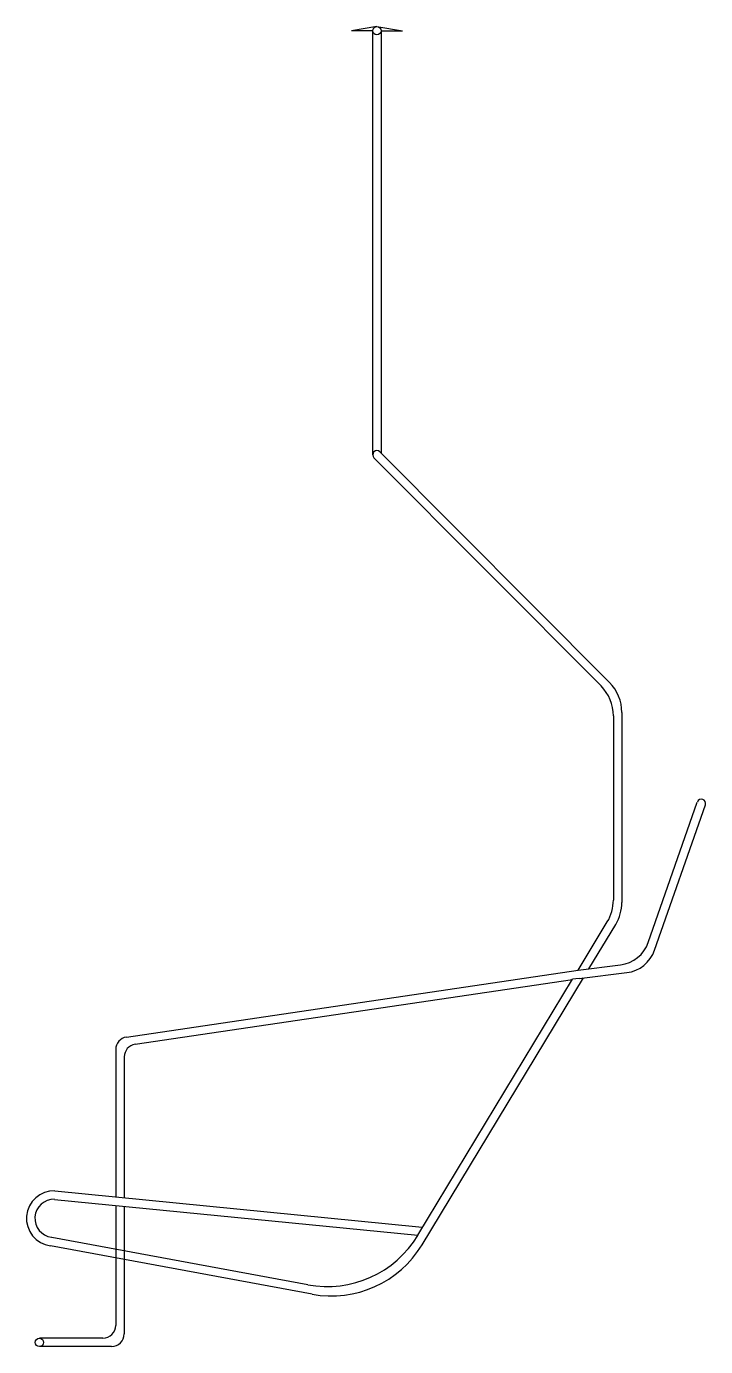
# Model space of a CAD drawing. Header units: centimetres. Extents: x 299 to 459, y 93 to 404.
import ezdxf

# ---------------------------------------------------------------- set-up
doc = ezdxf.new("R2010")
doc.units = ezdxf.units.CM
doc.header["$MEASUREMENT"] = 0

msp = doc.modelspace()

# ---------------------------------------------------------------- linework, layer by layer
for p, q in [((381.78, 404.32), (375.78, 403.32)), ((380.78, 403.32), (375.78, 403.32)), ((380.78, 303.32), (380.78, 403.32)), ((380.78, 403.32), (380.78, 403.32)), ((381.78, 404.32), (387.78, 403.32)), ((382.78, 403.32), (387.78, 403.32)), ((382.78, 403.32), (382.78, 303.74)), ((381.07, 302.62), (434.58, 248.83)), ((382.48, 304.03), (436.58, 249.65)), ((437.49, 241.78), (437.49, 198.36)), ((439.49, 242.6), (439.49, 197.8)), ((445.72, 188.39), (457.27, 221.46)), ((447.2, 186.55), (459.16, 220.8)), ((429.2, 181.85), (436.05, 193.19)), ((431.72, 182.16), (438.05, 192.63)), ((322.78, 166.07), (429.2, 181.85)), ((429.2, 181.85), (439.15, 183.08)), ((429.45, 179.87), (440.63, 181.25)), ((324.78, 164.35), (427.86, 179.63)), ((391.43, 119.32), (427.88, 179.67)), ((392.43, 117.1), (430.41, 179.99)), ((429.45, 179.87), (427.88, 179.67)), ((320.22, 163.1), (320.22, 128.38)), ((322.22, 161.38), (322.22, 128.18)), ((305.77, 127.8), (391.43, 119.32)), ((305.9, 129.8), (391.63, 121.31)), ((320.22, 126.37), (320.22, 113.09)), ((322.22, 126.18), (322.22, 113.09)), ((365.48, 107.66), (305.19, 118.83)), ((391.63, 121.31), (392.58, 121.21)), ((366.48, 105.44), (304.83, 116.86)), ((320.22, 113.09), (320.22, 98.09)), ((322.22, 113.09), (322.22, 96.09)), ((317.22, 95.09), (302.22, 95.09)), ((319.22, 93.09), (302.22, 93.09))]:
    msp.add_line(p, q)
for centre in [(381.78, 403.32), (302.22, 94.09)]:
    msp.add_circle(centre, 1)
for centre, radius, start, end in [((381.78, 303.32), 1, 44.8143, 224.8143), ((429.49, 242.6), 10, 0, 44.85), ((427.49, 241.78), 10, 0, 44.85), ((458.22, 221.13), 1, 340.7502, 160.7502), ((427.49, 198.36), 10, 328.8714, 0), ((429.49, 197.8), 10, 328.8714, 0), ((438.17, 191.02), 8, 277.0621, 340.7502), ((439.65, 189.19), 8, 277.0621, 340.7502), ((323.22, 163.1), 3, 98.4349, 180), ((325.22, 161.38), 3, 98.4349, 180), ((305.68, 123.31), 6.5, 88.0641, 262.4833), ((305.68, 123.31), 4.5, 88.8157, 262.4833), ((305.48, 121.01), 2.2, 259.6415, 262.3481), ((370.03, 132.24), 25, 259.5063, 328.8714), ((371.03, 130.02), 25, 259.5063, 328.8714), ((317.22, 98.09), 3, 270, 0), ((319.22, 96.09), 3, 270, 0)]:
    msp.add_arc(centre, radius, start, end)

doc.saveas('drawing.dxf')
